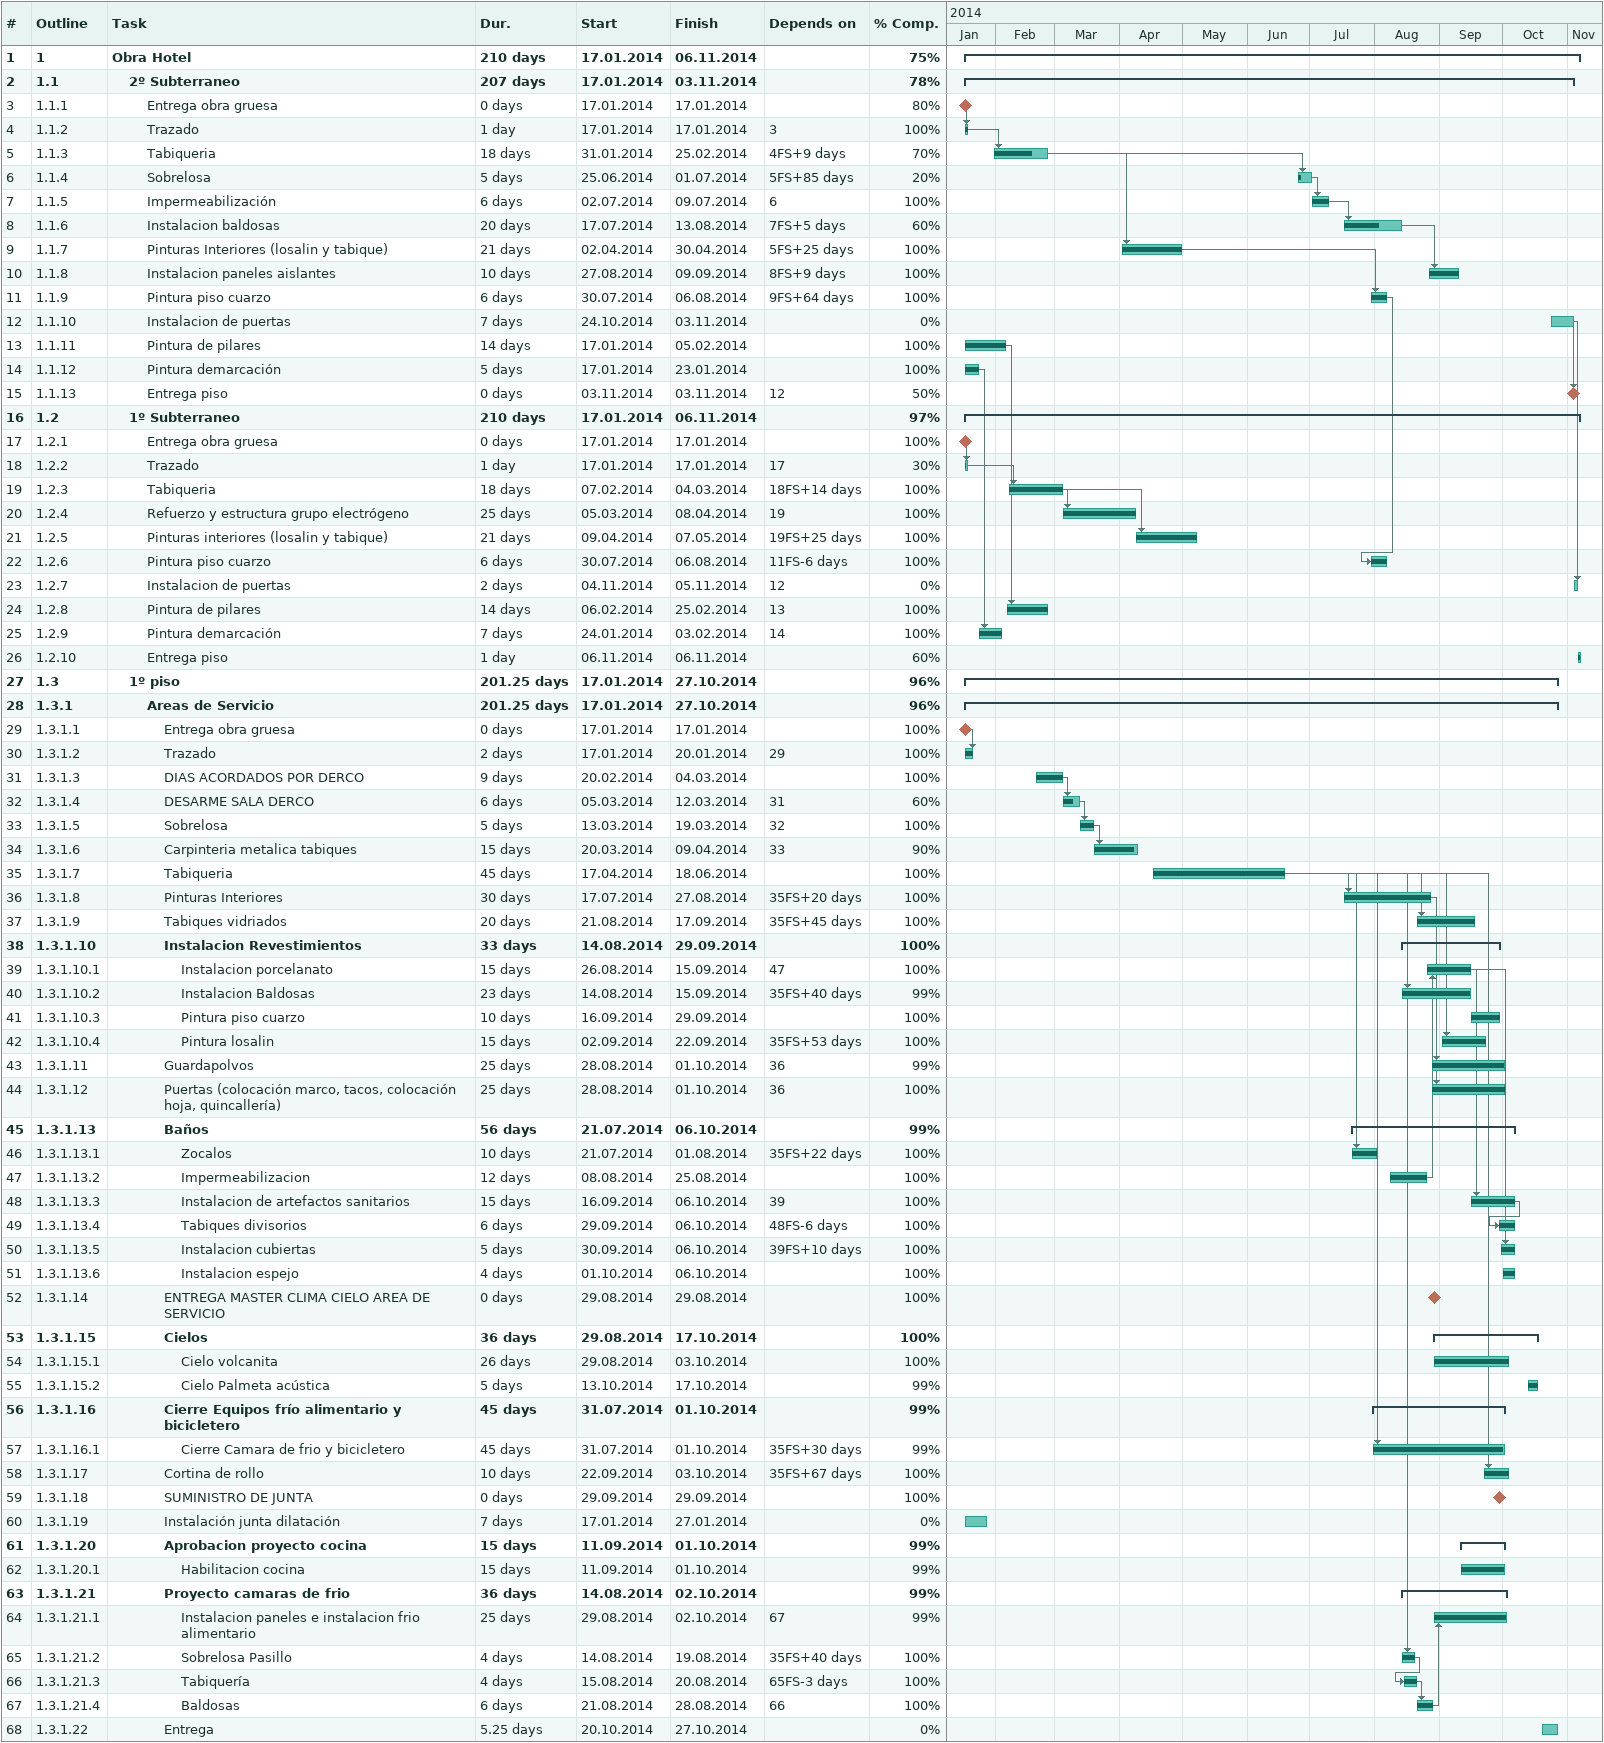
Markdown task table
| ID | WBS | Task | Duration | Start | Finish | Predecessors | % complete |
|---|---|---|---|---|---|---|---|
| 1 | 1 | **Obra Hotel** | 210d | 2014-01-17 | 2014-11-06 |  | 75 |
| 2 | 1.1 | **2º Subterraneo** | 207d | 2014-01-17 | 2014-11-03 |  | 78 |
| 3 | 1.1.1 | Entrega obra gruesa | 0d | 2014-01-17 | 2014-01-17 |  | 80 |
| 4 | 1.1.2 | Trazado | 1d | 2014-01-17 | 2014-01-17 | 3 | 100 |
| 5 | 1.1.3 | Tabiqueria | 18d | 2014-01-31 | 2014-02-25 | 4FS+9d | 70 |
| 6 | 1.1.4 | Sobrelosa | 5d | 2014-06-25 | 2014-07-01 | 5FS+85d | 20 |
| 7 | 1.1.5 | Impermeabilización | 6d | 2014-07-02 | 2014-07-09 | 6 | 100 |
| 8 | 1.1.6 | Instalacion baldosas | 20d | 2014-07-17 | 2014-08-13 | 7FS+5d | 60 |
| 9 | 1.1.7 | Pinturas Interiores (losalin y tabique) | 21d | 2014-04-02 | 2014-04-30 | 5FS+25d | 100 |
| 10 | 1.1.8 | Instalacion paneles aislantes | 10d | 2014-08-27 | 2014-09-09 | 8FS+9d | 100 |
| 11 | 1.1.9 | Pintura piso cuarzo | 6d | 2014-07-30 | 2014-08-06 | 9FS+64d | 100 |
| 12 | 1.1.10 | Instalacion de puertas | 7d | 2014-10-24 | 2014-11-03 |  | 0 |
| 13 | 1.1.11 | Pintura de pilares | 14d | 2014-01-17 | 2014-02-05 |  | 100 |
| 14 | 1.1.12 | Pintura demarcación | 5d | 2014-01-17 | 2014-01-23 |  | 100 |
| 15 | 1.1.13 | Entrega piso | 0d | 2014-11-03 | 2014-11-03 | 12 | 50 |
| 16 | 1.2 | **1º Subterraneo** | 210d | 2014-01-17 | 2014-11-06 |  | 97 |
| 17 | 1.2.1 | Entrega obra gruesa | 0d | 2014-01-17 | 2014-01-17 |  | 100 |
| 18 | 1.2.2 | Trazado | 1d | 2014-01-17 | 2014-01-17 | 17 | 30 |
| 19 | 1.2.3 | Tabiqueria | 18d | 2014-02-07 | 2014-03-04 | 18FS+14d | 100 |
| 20 | 1.2.4 | Refuerzo y estructura grupo electrógeno | 25d | 2014-03-05 | 2014-04-08 | 19 | 100 |
| 21 | 1.2.5 | Pinturas interiores (losalin y tabique) | 21d | 2014-04-09 | 2014-05-07 | 19FS+25d | 100 |
| 22 | 1.2.6 | Pintura piso cuarzo | 6d | 2014-07-30 | 2014-08-06 | 11FS-6d | 100 |
| 23 | 1.2.7 | Instalacion de puertas | 2d | 2014-11-04 | 2014-11-05 | 12 | 0 |
| 24 | 1.2.8 | Pintura de pilares | 14d | 2014-02-06 | 2014-02-25 | 13 | 100 |
| 25 | 1.2.9 | Pintura demarcación | 7d | 2014-01-24 | 2014-02-03 | 14 | 100 |
| 26 | 1.2.10 | Entrega piso | 1d | 2014-11-06 | 2014-11-06 |  | 60 |
| 27 | 1.3 | **1º piso** | 201.25d | 2014-01-17 | 2014-10-27 |  | 96 |
| 28 | 1.3.1 | **Areas de Servicio** | 201.25d | 2014-01-17 | 2014-10-27 |  | 96 |
| 29 | 1.3.1.1 | Entrega obra gruesa | 0d | 2014-01-17 | 2014-01-17 |  | 100 |
| 30 | 1.3.1.2 | Trazado | 2d | 2014-01-17 | 2014-01-20 | 29 | 100 |
| 31 | 1.3.1.3 | DIAS ACORDADOS POR DERCO | 9d | 2014-02-20 | 2014-03-04 |  | 100 |
| 32 | 1.3.1.4 | DESARME SALA DERCO | 6d | 2014-03-05 | 2014-03-12 | 31 | 60 |
| 33 | 1.3.1.5 | Sobrelosa | 5d | 2014-03-13 | 2014-03-19 | 32 | 100 |
| 34 | 1.3.1.6 | Carpinteria metalica tabiques | 15d | 2014-03-20 | 2014-04-09 | 33 | 90 |
| 35 | 1.3.1.7 | Tabiqueria | 45d | 2014-04-17 | 2014-06-18 |  | 100 |
| 36 | 1.3.1.8 | Pinturas Interiores | 30d | 2014-07-17 | 2014-08-27 | 35FS+20d | 100 |
| 37 | 1.3.1.9 | Tabiques vidriados | 20d | 2014-08-21 | 2014-09-17 | 35FS+45d | 100 |
| 38 | 1.3.1.10 | **Instalacion Revestimientos** | 33d | 2014-08-14 | 2014-09-29 |  | 100 |
| 39 | 1.3.1.10.1 | Instalacion porcelanato | 15d | 2014-08-26 | 2014-09-15 | 47 | 100 |
| 40 | 1.3.1.10.2 | Instalacion Baldosas | 23d | 2014-08-14 | 2014-09-15 | 35FS+40d | 99 |
| 41 | 1.3.1.10.3 | Pintura piso cuarzo | 10d | 2014-09-16 | 2014-09-29 |  | 100 |
| 42 | 1.3.1.10.4 | Pintura losalin | 15d | 2014-09-02 | 2014-09-22 | 35FS+53d | 100 |
| 43 | 1.3.1.11 | Guardapolvos | 25d | 2014-08-28 | 2014-10-01 | 36 | 99 |
| 44 | 1.3.1.12 | Puertas (colocación marco, tacos, colocación hoja, quincallería) | 25d | 2014-08-28 | 2014-10-01 | 36 | 100 |
| 45 | 1.3.1.13 | **Baños** | 56d | 2014-07-21 | 2014-10-06 |  | 99 |
| 46 | 1.3.1.13.1 | Zocalos | 10d | 2014-07-21 | 2014-08-01 | 35FS+22d | 100 |
| 47 | 1.3.1.13.2 | Impermeabilizacion | 12d | 2014-08-08 | 2014-08-25 |  | 100 |
| 48 | 1.3.1.13.3 | Instalacion de artefactos sanitarios | 15d | 2014-09-16 | 2014-10-06 | 39 | 100 |
| 49 | 1.3.1.13.4 | Tabiques divisorios | 6d | 2014-09-29 | 2014-10-06 | 48FS-6d | 100 |
| 50 | 1.3.1.13.5 | Instalacion cubiertas | 5d | 2014-09-30 | 2014-10-06 | 39FS+10d | 100 |
| 51 | 1.3.1.13.6 | Instalacion espejo | 4d | 2014-10-01 | 2014-10-06 |  | 100 |
| 52 | 1.3.1.14 | ENTREGA MASTER CLIMA CIELO AREA DE SERVICIO | 0d | 2014-08-29 | 2014-08-29 |  | 100 |
| 53 | 1.3.1.15 | **Cielos** | 36d | 2014-08-29 | 2014-10-17 |  | 100 |
| 54 | 1.3.1.15.1 | Cielo volcanita | 26d | 2014-08-29 | 2014-10-03 |  | 100 |
| 55 | 1.3.1.15.2 | Cielo Palmeta acústica | 5d | 2014-10-13 | 2014-10-17 |  | 99 |
| 56 | 1.3.1.16 | **Cierre Equipos frío alimentario y bicicletero** | 45d | 2014-07-31 | 2014-10-01 |  | 99 |
| 57 | 1.3.1.16.1 | Cierre Camara de frio y bicicletero | 45d | 2014-07-31 | 2014-10-01 | 35FS+30d | 99 |
| 58 | 1.3.1.17 | Cortina de rollo | 10d | 2014-09-22 | 2014-10-03 | 35FS+67d | 100 |
| 59 | 1.3.1.18 | SUMINISTRO DE JUNTA | 0d | 2014-09-29 | 2014-09-29 |  | 100 |
| 60 | 1.3.1.19 | Instalación junta dilatación | 7d | 2014-01-17 | 2014-01-27 |  | 0 |
| 61 | 1.3.1.20 | **Aprobacion proyecto cocina** | 15d | 2014-09-11 | 2014-10-01 |  | 99 |
| 62 | 1.3.1.20.1 | Habilitacion cocina | 15d | 2014-09-11 | 2014-10-01 |  | 99 |
| 63 | 1.3.1.21 | **Proyecto camaras de frio** | 36d | 2014-08-14 | 2014-10-02 |  | 99 |
| 64 | 1.3.1.21.1 | Instalacion paneles e instalacion frio alimentario | 25d | 2014-08-29 | 2014-10-02 | 67 | 99 |
| 65 | 1.3.1.21.2 | Sobrelosa Pasillo | 4d | 2014-08-14 | 2014-08-19 | 35FS+40d | 100 |
| 66 | 1.3.1.21.3 | Tabiquería | 4d | 2014-08-15 | 2014-08-20 | 65FS-3d | 100 |
| 67 | 1.3.1.21.4 | Baldosas | 6d | 2014-08-21 | 2014-08-28 | 66 | 100 |
| 68 | 1.3.1.22 | Entrega | 5.25d | 2014-10-20 | 2014-10-27 |  | 0 |
